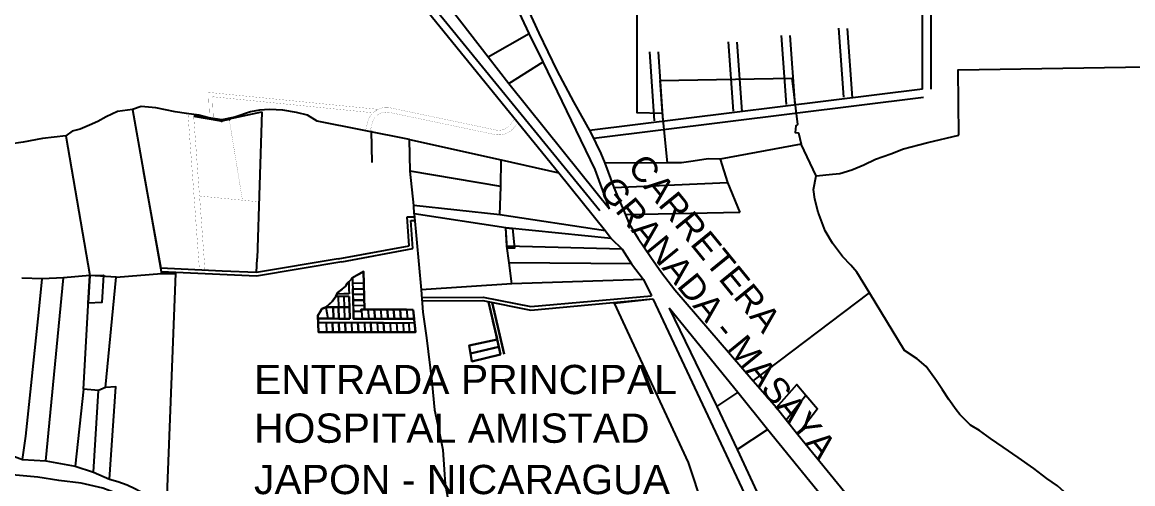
# Model space of a CAD drawing. Header units: millimetres. Extents: x 603916 to 1211550, y 1309898 to 2622648.
# Drawn here: x 605125.3 to 605177.9, y 1311249.8 to 1311271.6 of the extents above; entities that cross this region are included whole.
import ezdxf

# ---------------------------------------------------------------- set-up
doc = ezdxf.new("R2010")
doc.units = ezdxf.units.MM
for name, color, linetype in [('2', 1, 'Continuous'), ('CVL_CUADCON_LIN', 8, 'Continuous'), ('CVL_CUADCON_TX', 2, 'Continuous')]:
    doc.layers.add(name, color=color, linetype=linetype)
doc.layers.add('Nivel 30', color=7, linetype='Continuous', lineweight=0)
doc.styles.add('CAJETIN 2', font='arial.ttf', dxfattribs={"height": 0.25})
doc.styles.add('PUNTOS PI', font='arial.ttf', dxfattribs={"height": 2.75})

msp = doc.modelspace()

# ---------------------------------------------------------------- linework, layer by layer
at = {"lineweight": 40}
for points in [[(605134.763, 1311266.992), (605133.473, 1311267.212)], [(605135.124, 1311267.064), (605134.793, 1311266.992)]]:
    msp.add_lwpolyline(points, dxfattribs=at)
for centre in [(605134.778, 1311266.989), (605135.139, 1311267.068)]:
    msp.add_circle(centre, 0.0155, dxfattribs=at)
at = {"layer": '2', "color": 1, "linetype": 'Continuous'}
for p, q in [((605141.996, 1311275.286), (605150.728, 1311264.52)), ((605149.338, 1311271.107), (605148.224, 1311273.482)), ((605145.661, 1311272.241), (605147.387, 1311270.003)), ((605147.387, 1311270.003), (605149.338, 1311271.107)), ((605149.998, 1311269.767), (605149.338, 1311271.107)), ((605147.387, 1311270.003), (605148.362, 1311268.751)), ((605148.362, 1311268.751), (605149.998, 1311269.767)), ((605152.456, 1311264.679), (605149.998, 1311269.767)), ((605148.362, 1311268.751), (605151.782, 1311264.495)), ((605130.56, 1311267.519), (605131.942, 1311259.762)), ((605155.873, 1311264.989), (605155.639, 1311267.338)), ((605127.409, 1311266.275), (605128.54, 1311259.664)), ((605141.911, 1311265.01), (605141.871, 1311266.503)), ((605143.702, 1311264.599), (605143.662, 1311266.092)), ((605143.662, 1311266.092), (605148.014, 1311265.126)), ((605162.194, 1311265.874), (605158.371, 1311265.161)), ((605162.903, 1311264.377), (605162.194, 1311265.874)), ((605147.99, 1311263.868), (605148.014, 1311265.126)), ((605148.014, 1311265.126), (605150.728, 1311264.52)), ((605153.128, 1311262.813), (605152.456, 1311264.679)), ((605152.903, 1311264.981), (605153.334, 1311263.828)), ((605158.371, 1311265.161), (605158.708, 1311264.054)), ((605143.869, 1311262.973), (605143.702, 1311264.599)), ((605147.99, 1311263.868), (605143.702, 1311264.599)), ((605150.728, 1311264.52), (605152.937, 1311261.766)), ((605151.782, 1311264.495), (605153.128, 1311262.813)), ((605147.95, 1311262.532), (605147.99, 1311263.868)), ((605153.334, 1311263.828), (605158.708, 1311264.054)), ((605153.334, 1311263.828), (605153.884, 1311262.526)), ((605158.708, 1311264.054), (605159.29, 1311262.643)), ((605147.95, 1311262.532), (605143.869, 1311262.973)), ((605143.895, 1311262.58), (605143.869, 1311262.973)), ((605148.221, 1311261.912), (605143.895, 1311262.58)), ((605143.895, 1311262.58), (605144.223, 1311258.99)), ((605159.29, 1311262.643), (605153.884, 1311262.526)), ((605143.65, 1311261.071), (605143.557, 1311262.432)), ((605143.557, 1311262.432), (605143.954, 1311262.432)), ((605143.828, 1311260.932), (605143.737, 1311262.263)), ((605143.737, 1311262.263), (605143.954, 1311262.263)), ((605152.937, 1311261.766), (605147.95, 1311262.532)), ((605153.207, 1311261.406), (605148.221, 1311261.912)), ((605148.281, 1311261.056), (605148.221, 1311261.912)), ((605152.937, 1311261.766), (605153.207, 1311261.406)), ((605140.297, 1311260.454), (605143.65, 1311261.071)), ((605153.728, 1311260.906), (605148.281, 1311261.056)), ((605148.38, 1311260.263), (605148.281, 1311261.056)), ((605153.207, 1311261.406), (605153.728, 1311260.906)), ((605136.433, 1311259.796), (605136.458, 1311260.465)), ((605140.297, 1311260.454), (605136.433, 1311259.796)), ((605140.464, 1311260.314), (605143.828, 1311260.932)), ((605153.728, 1311260.906), (605154.165, 1311260.209)), ((605140.464, 1311260.314), (605136.425, 1311259.63)), ((605154.165, 1311260.209), (605148.38, 1311260.263)), ((605148.512, 1311259.265), (605148.38, 1311260.263)), ((605154.165, 1311260.209), (605154.735, 1311259.466)), ((605126.293, 1311259.51), (605125.334, 1311259.536)), ((605127.307, 1311259.547), (605126.293, 1311259.51)), ((605126.462, 1311250.888), (605127.307, 1311259.547)), ((605128.54, 1311259.664), (605127.307, 1311259.547)), ((605128.25, 1311254.278), (605128.54, 1311259.664)), ((605129.79, 1311259.584), (605128.54, 1311259.664)), ((605129.287, 1311254.355), (605129.79, 1311259.584)), ((605129.79, 1311259.584), (605131.942, 1311259.762)), ((605154.735, 1311259.466), (605148.512, 1311259.265)), ((605154.735, 1311259.466), (605155.118, 1311258.703)), ((605148.512, 1311259.265), (605144.223, 1311258.99)), ((605153.366, 1311258.357), (605155.188, 1311258.564)), ((605155.188, 1311258.564), (605160.21, 1311247.856)), ((605159.934, 1311254.677), (605165.427, 1311258.842)), ((605155.961, 1311258.113), (605158.205, 1311253.457)), ((605159.199, 1311254.13), (605155.961, 1311258.113)), ((605159.934, 1311254.677), (605161.026, 1311253.41)), ((605128.25, 1311254.278), (605127.855, 1311250.637)), ((605128.957, 1311254.227), (605128.25, 1311254.278)), ((605128.713, 1311250.351), (605128.957, 1311254.227)), ((605129.287, 1311254.355), (605128.957, 1311254.227)), ((605158.205, 1311253.457), (605159.199, 1311254.13)), ((605160.6, 1311252.378), (605159.199, 1311254.13)), ((605161.486, 1311252.831), (605162.422, 1311254.007)), ((605158.205, 1311253.457), (605159.176, 1311251.426)), ((605161.026, 1311253.41), (605161.486, 1311252.831)), ((605161.486, 1311252.831), (605162.048, 1311252.134)), ((605159.176, 1311251.426), (605160.6, 1311252.378)), ((605167.867, 1311243.466), (605160.6, 1311252.378)), ((605162.048, 1311252.134), (605167.257, 1311245.734)), ((605124.204, 1311251.379), (605125.361, 1311250.953)), ((605125.361, 1311250.953), (605126.462, 1311250.888)), ((605126.462, 1311250.888), (605127.855, 1311250.637)), ((605127.855, 1311250.637), (605128.713, 1311250.351)), ((605128.713, 1311250.351), (605129.477, 1311250.033))]:
    msp.add_line(p, q, dxfattribs=at)
for points in [[(605147.481, 1311276.852), (605147.937, 1311275.469), (605148.51, 1311274.183), (605148.989, 1311272.897), (605149.794, 1311271.125), (605150.645, 1311269.354), (605151.432, 1311267.873), (605152.25, 1311266.415), (605152.727, 1311265.435), (605152.903, 1311264.981)], [(605167.938, 1311268.48), (605167.959, 1311276.76)], [(605168.347, 1311268.479), (605168.368, 1311276.759)], [(605154.425, 1311274.609), (605154.429, 1311267.379), (605155.639, 1311267.338)], [(605161.505, 1311267.753), (605161.273, 1311271.021)], [(605161.916, 1311267.732), (605161.684, 1311271.009)], [(605164.213, 1311268.09), (605163.982, 1311271.358)], [(605164.625, 1311268.069), (605164.393, 1311271.346)], [(605158.996, 1311267.442), (605158.765, 1311270.71)], [(605159.408, 1311267.42), (605159.176, 1311270.697)], [(605155.266, 1311266.978), (605155.034, 1311270.246)], [(605155.677, 1311266.957), (605155.445, 1311270.234)], [(605169.65, 1311266.301), (605169.624, 1311269.382), (605178.543, 1311269.534)], [(605155.639, 1311267.338), (605155.528, 1311268.886), (605161.76, 1311268.992), (605162.032, 1311266.8), (605161.946, 1311266.737), (605161.908, 1311266.43), (605162.066, 1311266.408), (605162.194, 1311265.874)], [(605167.938, 1311268.48), (605152.189, 1311266.523)], [(605167.988, 1311268.074), (605152.386, 1311266.136)], [(605130.56, 1311267.519), (605129.854, 1311267.413), (605129.321, 1311267.166), (605128.921, 1311266.944), (605128.537, 1311266.769), (605128.083, 1311266.578), (605127.714, 1311266.489), (605127.409, 1311266.275)], [(605143.662, 1311266.092), (605139.303, 1311266.955), (605138.845, 1311267.251), (605138.318, 1311267.366), (605137.673, 1311267.481), (605137.052, 1311267.516), (605136.573, 1311267.482), (605136.149, 1311267.409), (605135.404, 1311267.153), (605134.791, 1311267.032), (605134.178, 1311267.115), (605133.706, 1311267.246), (605133.116, 1311267.321), (605132.581, 1311267.397), (605131.668, 1311267.588), (605130.976, 1311267.663), (605130.56, 1311267.519)], [(605127.409, 1311266.275), (605126.301, 1311266.143), (605125.391, 1311265.965), (605124.747, 1311265.867), (605124.252, 1311265.755), (605123.766, 1311265.579)], [(605162.903, 1311264.377), (605163.68, 1311264.452), (605164.034, 1311264.485), (605164.599, 1311264.661), (605165.171, 1311264.892), (605165.719, 1311265.171), (605166.441, 1311265.418), (605167.045, 1311265.65), (605167.767, 1311265.835), (605168.198, 1311265.947), (605169.65, 1311266.301)], [(605158.371, 1311265.161), (605157.805, 1311265.181), (605157.091, 1311265.075), (605156.533, 1311264.993), (605155.873, 1311264.989), (605152.903, 1311264.981)], [(605165.427, 1311258.842), (605164.839, 1311259.821), (605164.547, 1311260.142), (605164.151, 1311260.556), (605163.676, 1311261.19), (605163.335, 1311261.778), (605163.007, 1311262.664), (605162.839, 1311263.276), (605162.789, 1311263.732), (605162.903, 1311264.377)], [(605153.884, 1311262.526), (605154.067, 1311262.103), (605154.48, 1311261.413), (605155.09, 1311260.521), (605155.597, 1311259.808), (605156.223, 1311258.987), (605159.934, 1311254.677)], [(605125.361, 1311250.953), (605125.512, 1311252.054), (605126.13, 1311257.905), (605126.293, 1311259.51)], [(605128.54, 1311259.664), (605128.47, 1311258.357)], [(605128.54, 1311259.664), (605129.194, 1311259.678)], [(605131.942, 1311259.762), (605132.603, 1311259.75), (605132.193, 1311249.254)], [(605157.565, 1311248.714), (605156.861, 1311250.816), (605153.366, 1311258.357)], [(605175.728, 1311248.454), (605174.322, 1311249.712), (605173.825, 1311250.063), (605173.209, 1311250.531), (605172.459, 1311251.045), (605171.749, 1311251.537), (605171.15, 1311251.942), (605170.636, 1311252.324), (605170.211, 1311252.573), (605170.045, 1311252.737), (605169.705, 1311253.089), (605169.53, 1311253.308), (605169.19, 1311253.794), (605168.888, 1311254.256), (605168.603, 1311254.678), (605168.119, 1311255.36), (605167.693, 1311255.719), (605167.085, 1311256.116), (605165.427, 1311258.842)], [(605129.477, 1311250.033), (605129.781, 1311254.397), (605129.287, 1311254.355)], [(605161.026, 1311253.41), (605161.994, 1311254.508), (605162.422, 1311254.007)], [(605162.422, 1311254.007), (605162.968, 1311253.35), (605162.048, 1311252.134)], [(605159.176, 1311251.426), (605161.237, 1311246.989), (605165.245, 1311241.73)], [(605141.527, 1311240.292), (605141.377, 1311240.55), (605141.028, 1311241.028), (605140.503, 1311242.117), (605139.916, 1311243.049), (605139.14, 1311243.941), (605138.273, 1311244.384), (605137.345, 1311244.481), (605136.511, 1311244.626), (605135.692, 1311244.912), (605134.674, 1311245.7), (605133.939, 1311246.333), (605133.166, 1311246.91), (605132.257, 1311247.683), (605131.459, 1311248.409), (605130.481, 1311249.088), (605129.157, 1311249.599), (605128.134, 1311249.829), (605127.081, 1311249.957), (605126.082, 1311250.116), (605124.352, 1311250.279)], [(605129.477, 1311250.033), (605129.871, 1311249.909), (605130.32, 1311249.763), (605130.682, 1311249.584), (605131.147, 1311249.327), (605131.747, 1311248.851)]]:
    msp.add_lwpolyline(points, dxfattribs=at)
at = {"layer": '2', "color": 1, "linetype": 'Continuous', "flags": 128}
for points in [[(605152.68, 1311262.727), (605143.897, 1311273.491)], [(605143.662, 1311266.092), (605139.303, 1311266.955), (605138.845, 1311267.251), (605138.318, 1311267.366), (605137.673, 1311267.481), (605137.052, 1311267.516), (605136.573, 1311267.482), (605136.149, 1311267.409), (605135.404, 1311267.153), (605134.791, 1311267.032), (605134.178, 1311267.115), (605133.706, 1311267.246), (605133.116, 1311267.321), (605132.581, 1311267.397), (605131.668, 1311267.588), (605130.976, 1311267.663), (605130.56, 1311267.519)], [(605135.139, 1311267.068), (605136.682, 1311267.404)], [(605136.682, 1311267.404), (605136.458, 1311260.465)], [(605131.068, 1311264.624), (605131.899, 1311260.009)], [(605134.801, 1311259.873), (605131.899, 1311260.009)], [(605136.425, 1311259.63), (605131.928, 1311259.841)], [(605136.433, 1311259.796), (605134.801, 1311259.873)], [(605143.836, 1311258.043), (605143.953, 1311256.984), (605139.363, 1311256.984), (605139.327, 1311257.77), (605139.474, 1311257.991), (605139.517, 1311258.085), (605139.711, 1311258.16), (605140.012, 1311258.433), (605140.18, 1311258.661), (605140.274, 1311258.854), (605140.489, 1311259.018), (605140.647, 1311259.153), (605140.734, 1311259.301), (605140.91, 1311259.474), (605140.967, 1311259.558), (605141.486, 1311259.842), (605141.535, 1311258.058), (605143.836, 1311258.043)], [(605140.739, 1311259.306), (605140.905, 1311259.468)], [(605140.745, 1311259.312), (605140.899, 1311259.463)], [(605140.914, 1311259.48), (605140.962, 1311259.551)], [(605140.919, 1311259.486), (605140.958, 1311259.545)], [(605140.967, 1311259.557), (605140.975, 1311259.292), (605140.983, 1311259.024), (605140.991, 1311258.756), (605141, 1311258.487), (605141.008, 1311258.219), (605141.016, 1311257.951), (605141.026, 1311257.617)], [(605140.973, 1311259.561), (605141.48, 1311259.838)], [(605140.98, 1311259.565), (605141.473, 1311259.834)], [(605141.486, 1311259.842), (605141.502, 1311259.276), (605141.509, 1311259.017), (605141.516, 1311258.757), (605141.523, 1311258.498), (605141.53, 1311258.238), (605141.535, 1311258.045)], [(605141.487, 1311259.834), (605141.534, 1311258.066)], [(605141.487, 1311259.826), (605141.534, 1311258.074)], [(605140.28, 1311258.858), (605140.483, 1311259.013)], [(605140.286, 1311258.863), (605140.477, 1311259.009)], [(605140.495, 1311259.023), (605140.641, 1311259.147)], [(605140.501, 1311259.028), (605140.635, 1311259.142)], [(605140.651, 1311259.159), (605140.73, 1311259.294)], [(605140.655, 1311259.166), (605140.726, 1311259.287)], [(605140.796, 1311259.361), (605140.798, 1311259.286), (605140.806, 1311259.018), (605140.813, 1311258.79)], [(605141.502, 1311259.276), (605140.975, 1311259.292)], [(605141.509, 1311259.017), (605140.983, 1311259.024)], [(605144.223, 1311258.99), (605144.3, 1311257.929), (605144.472, 1311256.712), (605144.728, 1311254.646), (605144.846, 1311253.303), (605145.055, 1311252.353), (605145.242, 1311251.411), (605145.31, 1311250.484), (605145.361, 1311249.792), (605145.605, 1311248.418)], [(605139.711, 1311258.16), (605140.011, 1311258.433), (605140.179, 1311258.66)], [(605139.716, 1311258.165), (605140.006, 1311258.428)], [(605139.722, 1311258.17), (605140, 1311258.422)], [(605140.016, 1311258.439), (605140.175, 1311258.654)], [(605140.021, 1311258.445), (605140.17, 1311258.648)], [(605140.817, 1311258.667), (605140.18, 1311258.661)], [(605140.183, 1311258.668), (605140.27, 1311258.846)], [(605140.186, 1311258.675), (605140.267, 1311258.839)], [(605140.817, 1311258.667), (605140.557, 1311258.664), (605140.186, 1311258.661)], [(605140.813, 1311258.79), (605140.556, 1311258.788), (605140.24, 1311258.785)], [(605140.298, 1311258.662), (605140.313, 1311258.161)], [(605140.557, 1311258.664), (605140.573, 1311258.162)], [(605140.817, 1311258.667), (605140.823, 1311258.482), (605140.831, 1311258.214), (605140.839, 1311257.946), (605140.849, 1311257.617)], [(605140.849, 1311257.617), (605140.832, 1311258.163), (605140.817, 1311258.667)], [(605141.516, 1311258.757), (605140.991, 1311258.756)], [(605141.523, 1311258.498), (605141, 1311258.487)], [(605144.252, 1311258.627), (605147.148, 1311258.639), (605149.416, 1311258.19), (605155.118, 1311258.703)], [(605144.253, 1311258.463), (605147.132, 1311258.474), (605149.407, 1311258.024), (605155.188, 1311258.564)], [(605139.331, 1311257.776), (605139.469, 1311257.984)], [(605139.336, 1311257.782), (605139.465, 1311257.978)], [(605139.48, 1311258.005), (605139.51, 1311258.07)], [(605139.524, 1311258.087), (605139.704, 1311258.157)], [(605139.531, 1311258.09), (605139.696, 1311258.154)], [(605139.711, 1311258.16), (605140.832, 1311258.163)], [(605140.832, 1311258.163), (605140.573, 1311258.162), (605140.313, 1311258.161), (605140.06, 1311258.161), (605139.711, 1311258.16)], [(605139.711, 1311258.16), (605139.81, 1311257.62)], [(605140.06, 1311258.161), (605140.07, 1311257.619)], [(605140.33, 1311257.618), (605140.313, 1311258.161)], [(605140.573, 1311258.162), (605140.59, 1311257.618)], [(605141.53, 1311258.238), (605141.008, 1311258.219)], [(605141.016, 1311257.951), (605141.395, 1311257.972)], [(605141.534, 1311258.058), (605141.386, 1311258.059)], [(605141.386, 1311258.059), (605141.395, 1311257.972)], [(605141.386, 1311258.059), (605141.395, 1311257.972)], [(605141.395, 1311257.972), (605141.435, 1311257.616)], [(605143.836, 1311258.043), (605143.529, 1311258.045), (605143.221, 1311258.047), (605142.914, 1311258.049), (605142.607, 1311258.051), (605142.301, 1311258.053), (605141.996, 1311258.055), (605141.692, 1311258.057), (605141.536, 1311258.058)], [(605141.542, 1311258.058), (605143.828, 1311258.043)], [(605141.55, 1311258.058), (605143.821, 1311258.043)], [(605141.692, 1311258.057), (605141.739, 1311257.615)], [(605141.996, 1311258.055), (605142.043, 1311257.614)], [(605142.301, 1311258.053), (605142.348, 1311257.613)], [(605142.607, 1311258.051), (605142.654, 1311257.613)], [(605142.914, 1311258.049), (605142.96, 1311257.612)], [(605143.221, 1311258.047), (605143.267, 1311257.611)], [(605143.529, 1311258.045), (605143.575, 1311257.61)], [(605143.836, 1311258.043), (605143.884, 1311257.609), (605143.904, 1311257.425), (605143.953, 1311256.988)], [(605143.837, 1311258.035), (605143.952, 1311256.992)], [(605143.838, 1311258.028), (605143.951, 1311256.999)], [(605139.363, 1311256.992), (605139.327, 1311257.762)], [(605139.363, 1311256.999), (605139.328, 1311257.754)], [(605139.334, 1311257.621), (605140.849, 1311257.617)], [(605139.334, 1311257.621), (605139.81, 1311257.62), (605140.07, 1311257.619), (605140.33, 1311257.618), (605140.59, 1311257.618), (605140.849, 1311257.617)], [(605139.334, 1311257.621), (605139.342, 1311257.437)], [(605139.342, 1311257.437), (605143.904, 1311257.425)], [(605139.342, 1311257.437), (605139.723, 1311257.436), (605140.023, 1311257.435), (605140.324, 1311257.434), (605140.625, 1311257.433), (605140.927, 1311257.433), (605141.229, 1311257.432), (605141.533, 1311257.431), (605141.837, 1311257.43), (605142.142, 1311257.429), (605142.447, 1311257.429), (605142.753, 1311257.428), (605143.061, 1311257.427), (605143.368, 1311257.426), (605143.639, 1311257.426)], [(605139.723, 1311257.436), (605139.744, 1311256.984)], [(605140.023, 1311257.435), (605140.045, 1311256.984)], [(605140.324, 1311257.434), (605140.346, 1311256.984)], [(605140.625, 1311257.433), (605140.647, 1311256.984)], [(605140.927, 1311257.433), (605140.949, 1311256.984)], [(605141.026, 1311257.617), (605143.884, 1311257.609)], [(605143.884, 1311257.609), (605143.575, 1311257.61), (605143.267, 1311257.611), (605142.96, 1311257.612), (605142.654, 1311257.613), (605142.348, 1311257.613), (605142.043, 1311257.614), (605141.739, 1311257.615), (605141.435, 1311257.616), (605141.026, 1311257.617)], [(605141.229, 1311257.432), (605141.251, 1311256.984)], [(605141.533, 1311257.431), (605141.554, 1311256.984)], [(605141.837, 1311257.43), (605141.859, 1311256.984)], [(605142.142, 1311257.429), (605142.164, 1311256.984)], [(605142.447, 1311257.429), (605142.469, 1311256.984)], [(605142.753, 1311257.428), (605142.775, 1311256.984)], [(605143.061, 1311257.427), (605143.082, 1311256.984)], [(605143.368, 1311257.426), (605143.39, 1311256.984)], [(605143.639, 1311257.426), (605143.661, 1311256.984)], [(605139.363, 1311256.984), (605139.744, 1311256.984), (605140.045, 1311256.984), (605140.346, 1311256.984), (605140.647, 1311256.984), (605140.949, 1311256.984), (605141.251, 1311256.984), (605141.554, 1311256.984), (605141.859, 1311256.984), (605142.164, 1311256.984), (605142.469, 1311256.984), (605142.775, 1311256.984), (605143.082, 1311256.984), (605143.39, 1311256.984), (605143.661, 1311256.984)], [(605143.945, 1311256.984), (605139.371, 1311256.984)], [(605143.938, 1311256.984), (605139.379, 1311256.984)]]:
    msp.add_lwpolyline(points, dxfattribs=at)
at = {"layer": '2', "color": 1, "linetype": 'Continuous', "const_width": 0.00619, "flags": 128}
for points in [[(605134.388, 1311267.055), (605134.205, 1311267.087), (605134.163, 1311268.323), (605142.186, 1311267.521), (605142.043, 1311267.437), (605141.947, 1311267.359), (605134.352, 1311268.118)], [(605133.735, 1311263.42), (605135.767, 1311263.222), (605135.139, 1311267.068), (605134.778, 1311266.989), (605133.458, 1311267.214)]]:
    msp.add_lwpolyline(points, close=True, dxfattribs=at)
for points in [[(605134.163, 1311268.323), (605142.186, 1311267.521)], [(605134.205, 1311267.087), (605134.174, 1311268.014)], [(605134.388, 1311267.055), (605134.352, 1311268.118)], [(605134.352, 1311268.118), (605141.947, 1311267.359)], [(605133.19, 1311267.312), (605133.735, 1311259.892)], [(605133.739, 1311263.407), (605133.994, 1311259.911)], [(605135.767, 1311263.222), (605136.545, 1311263.146)]]:
    msp.add_lwpolyline(points, dxfattribs=at)
for points in [[(605141.592, 1311266.511), (605141.706, 1311266.991, -0.352126), (605142.702, 1311267.604), (605147.745, 1311266.545, 0.281421), (605148.447, 1311266.8, 0.034754), (605148.601, 1311267.023, 0.034754)], [(605141.805, 1311266.46), (605141.917, 1311266.927, -0.344494), (605142.666, 1311267.387), (605147.7, 1311266.33, 0.281642), (605148.619, 1311266.663, 0.034754), (605148.79, 1311266.911, -0.562504)]]:
    msp.add_lwpolyline(points, format="xyb", dxfattribs=at)
at = {"layer": '2', "color": 1, "linetype": 'Continuous', "const_width": 0.00619}
msp.add_lwpolyline([(605135.139, 1311267.068), (605135.767, 1311263.222), (605133.735, 1311263.42), (605133.458, 1311267.214), (605134.778, 1311266.989)], close=True, dxfattribs=at)
at = {"layer": '2', "color": 1, "linetype": 'Continuous', "flags": 128}
for points in [[(605148.221, 1311261.912), (605148.544, 1311261.88), (605148.632, 1311260.956), (605148.294, 1311260.956)], [(605143.836, 1311258.043), (605141.534, 1311258.058), (605141.486, 1311259.842), (605140.967, 1311259.557), (605140.91, 1311259.474), (605140.734, 1311259.301), (605140.647, 1311259.152), (605140.489, 1311259.018), (605140.274, 1311258.853), (605140.18, 1311258.661), (605140.012, 1311258.433), (605139.711, 1311258.16), (605139.517, 1311258.085), (605139.474, 1311257.991), (605139.327, 1311257.77), (605139.363, 1311256.984), (605143.953, 1311256.984)], [(605141, 1311258.487), (605140.983, 1311259.024), (605141.509, 1311259.017), (605141.523, 1311258.498)], [(605141.016, 1311257.951), (605141, 1311258.487), (605141.523, 1311258.498), (605141.534, 1311258.058), (605141.386, 1311258.059), (605141.395, 1311257.972)], [(605140.07, 1311257.619), (605139.334, 1311257.621), (605139.327, 1311257.77), (605139.474, 1311257.991), (605139.517, 1311258.085), (605139.711, 1311258.16), (605140.06, 1311258.161)], [(605140.33, 1311257.618), (605140.07, 1311257.619), (605140.06, 1311258.161), (605140.313, 1311258.161)], [(605140.849, 1311257.617), (605140.33, 1311257.618), (605140.313, 1311258.161), (605140.832, 1311258.163)], [(605141.739, 1311257.615), (605141.026, 1311257.617), (605141.016, 1311257.951), (605141.395, 1311257.972), (605141.386, 1311258.059), (605141.692, 1311258.057)], [(605142.348, 1311257.613), (605142.043, 1311257.614), (605141.996, 1311258.055), (605142.301, 1311258.053)], [(605142.96, 1311257.612), (605142.654, 1311257.613), (605142.607, 1311258.051), (605142.914, 1311258.049)], [(605143.267, 1311257.611), (605142.96, 1311257.612), (605142.914, 1311258.049), (605143.221, 1311258.047)], [(605143.575, 1311257.61), (605143.267, 1311257.611), (605143.221, 1311258.047), (605143.529, 1311258.045)], [(605139.343, 1311257.437), (605140.023, 1311257.435), (605140.045, 1311256.984), (605139.363, 1311256.984)], [(605140.023, 1311257.435), (605140.324, 1311257.434), (605140.346, 1311256.984), (605140.045, 1311256.984)], [(605140.324, 1311257.434), (605140.625, 1311257.433), (605140.647, 1311256.984), (605140.346, 1311256.984)], [(605140.625, 1311257.433), (605141.229, 1311257.432), (605141.251, 1311256.984), (605140.647, 1311256.984)], [(605141.229, 1311257.432), (605141.837, 1311257.43), (605141.859, 1311256.984), (605141.251, 1311256.984)], [(605142.447, 1311257.429), (605141.837, 1311257.43), (605141.859, 1311256.984), (605142.469, 1311256.984)], [(605141.837, 1311257.43), (605142.447, 1311257.429), (605142.469, 1311256.984), (605141.859, 1311256.984)]]:
    msp.add_lwpolyline(points, close=True, dxfattribs=at)
at = {"layer": '2', "color": 1, "linetype": 'Continuous'}
msp.add_lwpolyline([(605128.54, 1311259.664), (605129.194, 1311259.678), (605129.111, 1311258.378), (605128.47, 1311258.357)], close=True, dxfattribs=at)
at = {"layer": 'CVL_CUADCON_LIN', "color": 4, "ltscale": 0.5}
msp.add_line((605134.223, 1311267.084), (605134.418, 1311267.05), dxfattribs=at)
at = {"layer": 'CVL_CUADCON_LIN', "color": 2, "ltscale": 0.5, "const_width": 0.00619, "flags": 128}
msp.add_lwpolyline([(605134.174, 1311268.014), (605134.163, 1311268.323)], dxfattribs=at)
at = {"layer": 'Nivel 30', "color": 1, "linetype": 'Continuous', "lineweight": 30, "flags": 128}
for points in [[(605147.411, 1311258.419), (605147.736, 1311256.991), (605147.816, 1311256.638)], [(605147.588, 1311258.384), (605147.896, 1311257.027), (605148.144, 1311255.938)], [(605147.616, 1311257.518), (605147.81, 1311256.663)], [(605147.81, 1311256.636), (605146.498, 1311256.351)], [(605146.498, 1311256.351), (605146.619, 1311255.594), (605147.97, 1311255.93)], [(605146.498, 1311256.351), (605146.559, 1311255.972), (605147.89, 1311256.283)]]:
    msp.add_lwpolyline(points, dxfattribs=at)
for points in [[(605147.81, 1311256.636), (605147.89, 1311256.283), (605146.559, 1311255.972), (605146.498, 1311256.351)], [(605147.89, 1311256.283), (605147.97, 1311255.93), (605146.619, 1311255.594), (605146.559, 1311255.972)]]:
    msp.add_lwpolyline(points, close=True, dxfattribs=at)

# ---------------------------------------------------------------- texts
at = {"layer": 'CVL_CUADCON_TX', "style": 'PUNTOS PI'}
for s, height, p in [('CARRETERA', 1.1877, (605153.938, 1311264.787)), ('GRANADA - MASAYA', 1.18772, (605152.546, 1311263.722))]:
    msp.add_text(s, height=height, rotation=309.1971, dxfattribs=at).set_placement(p)
at = {"layer": 'CVL_CUADCON_TX', "style": 'CAJETIN 2'}
for s, p in [('ENTRADA PRINCIPAL', (605136.314, 1311254.047)), ('HOSPITAL AMISTAD', (605136.314, 1311251.746)), ('JAPON - NICARAGUA', (605136.314, 1311249.317))]:
    msp.add_text(s, height=1.38567, dxfattribs=at).set_placement(p)

doc.saveas('drawing.dxf')
